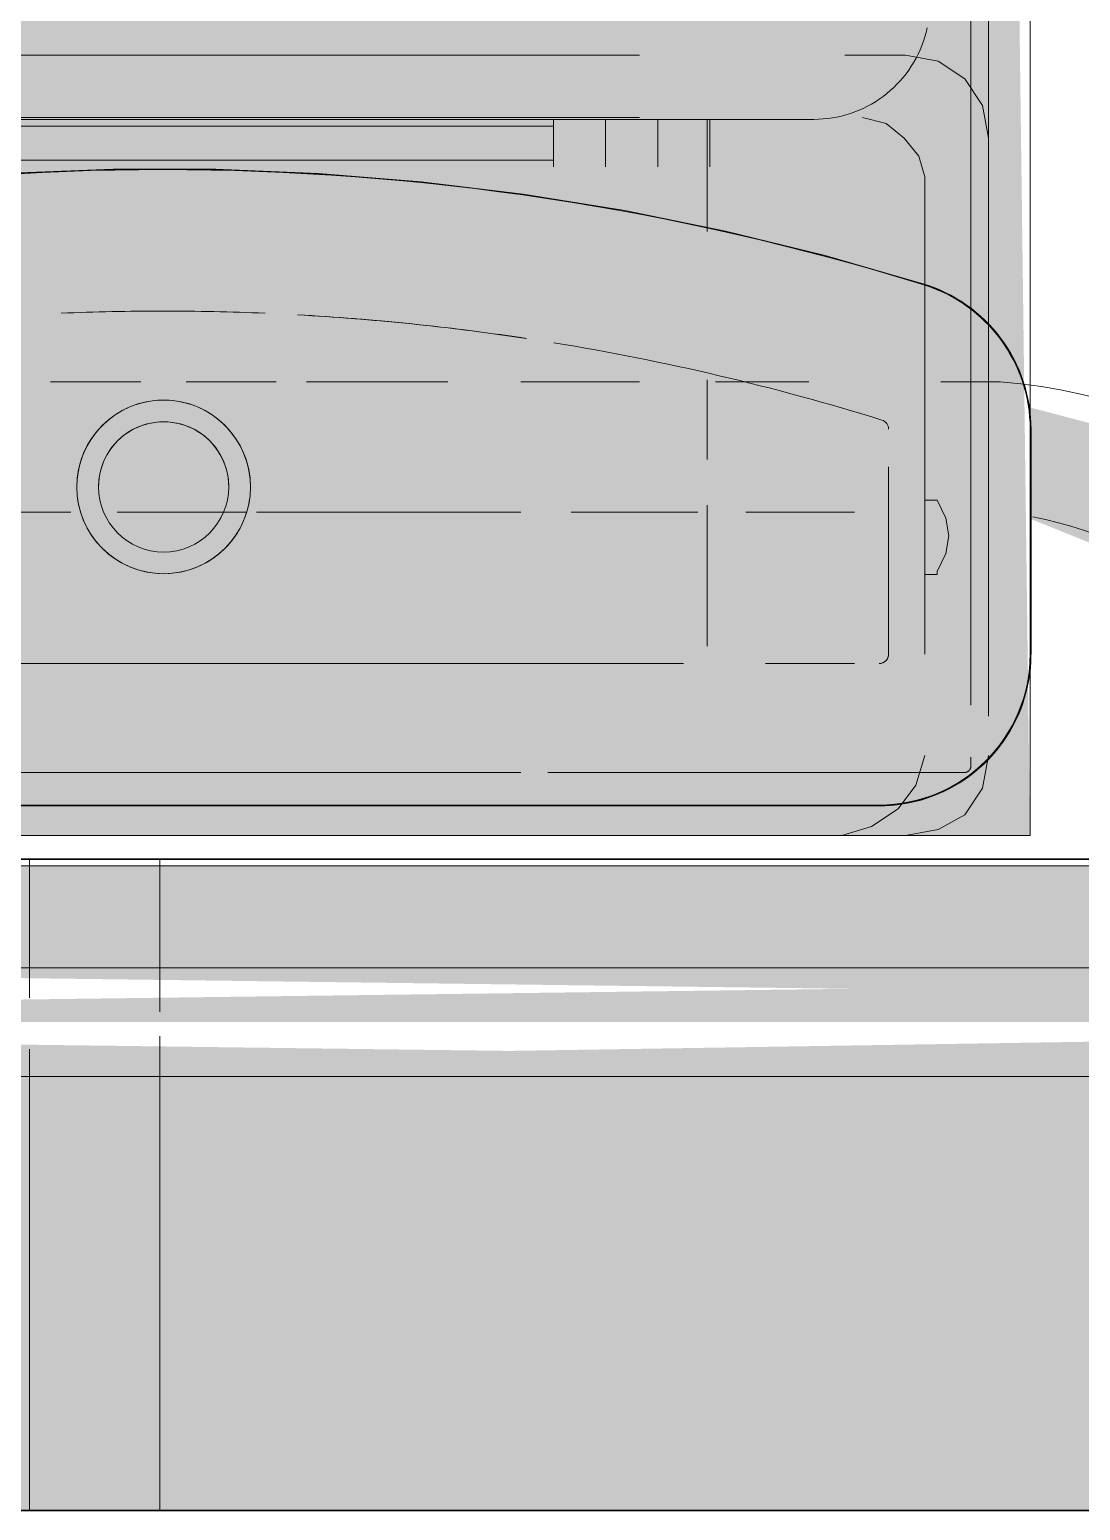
# Model space of a CAD drawing. Header units: metres. Extents: x 147 to 427, y -16 to 162.
# Drawn here: x 326.37 to 326.612, y 80.4457 to 80.7868 of the extents above; entities that cross this region are included whole.
import ezdxf

# ---------------------------------------------------------------- set-up
doc = ezdxf.new("R2010")
doc.units = ezdxf.units.M
doc.linetypes.add('IMPORT-Dashed _3_', pattern=[0.75, 0.5, -0.25])
doc.layers.add('1053_ARQ_BASE_MATADOURO_dwg', color=7, linetype='Continuous', lineweight=5, true_color=0x767676)
for name, color, linetype, lineweight in [('A-EQUIPAMENTOS', 7, 'Continuous', 5), ('A-PAREDE', 7, 'Continuous', 30), ('A-WALL', 7, 'Continuous', 9), ('A_lay', 7, 'Continuous', 5), ('A_PROJEÇÃO', 7, 'IMPORT-Dashed _3_', 5), ('P-PIPE', 7, 'Continuous', 5), ('P-SANR-FIXT', 7, 'Continuous', 5)]:
    doc.layers.add(name, color=color, linetype=linetype, lineweight=lineweight)

# ---------------------------------------------------------------- blocks, each defined once
blk = doc.blocks.new('UT_Bacia com caixa acoplada - UT_Bacia com caixa acoplada-3640155-TÉRREO 1_20 - Dependente 1')
at = {"layer": 'P-SANR-FIXT', "color": 9, "true_color": 0xc0c0c0}
for p, q in [((0.1861473656083206, 0.09910397061048262), (0.1861473656084592, 0.4288368561511547)), ((-0.149999999999654, 0.1704735377197509), (0.1500000000003471, 0.1704735377196816)), ((0.0900000000002914, 0.1689100000001756), (-0.08999999999973698, 0.1689100000001756)), ((0.08999999999999939, 0.1704400000000009), (0.08999999999999939, 0.1595600000000009)), ((0.08999999999999939, 0.1704400000000009), (0.08999999999999939, 0.1595600000000009)), ((0.08999999999999937, 0.1610900000000008), (0.08999999999999937, 0.1689100000000008)), ((0.08999999999999937, 0.1610900000000008), (0.08999999999999937, 0.1689100000000008)), ((0.1019999999999994, 0.1595600000000009), (0.1019999999999994, 0.1704400000000009)), ((0.1019999999999994, 0.1595600000000009), (0.1019999999999994, 0.1704400000000009)), ((0.1019999999999994, 0.1704400000000009), (0.1019999999999994, 0.1595600000000009)), ((0.1019999999999994, 0.1704400000000009), (0.1019999999999994, 0.1595600000000009)), ((0.1139999999999994, 0.1704400000000009), (0.1139999999999994, 0.1595600000000009)), ((0.1139999999999994, 0.1704400000000009), (0.1139999999999994, 0.1595600000000009)), ((0.1139999999999994, 0.1595600000000009), (0.1139999999999994, 0.1704400000000009)), ((0.1139999999999994, 0.1595600000000009), (0.1139999999999994, 0.1704400000000009)), ((0.1259999999999994, 0.1595600000000009), (0.1259999999999994, 0.1704400000000009)), ((0.1259999999999994, 0.1595600000000009), (0.1259999999999994, 0.1704400000000009)), ((-0.08999999999973698, 0.1610900000001999), (0.0900000000002914, 0.1610900000001999)), ((0.1997989407787032, 0.04729894077870239), (0.1997989407787032, 0.09910397061031756)), ((0.1998394813192439, 0.09910397061031756), (0.1998394813192438, 0.04729894077870239)), ((0.2000008217276289, 0.04729894077884037), (0.2000008217276289, 0.09910397061041332)), ((0.1672043461841085, 0.04729894077870246), (0.1672043461841086, 0.090406025536769)), ((0.1672043461841086, 0.04729894077870244), (0.1672043461841087, 0.090406025536769)), ((-0.1649999999999998, 0.01249999999999924), (0.165, 0.01249999999999924)), ((0.165, 0.01245945945945865), (-0.1649999999999999, 0.01245945945945865)), ((-0.1649999999996333, 0.01229811905167644), (0.1650000000003263, 0.01229811905167644))]:
    blk.add_line(p, q, dxfattribs=at)
at = {"layer": 'P-SANR-FIXT', "color": 254, "true_color": 0xd3d3d3}
for p, q in [((0.1254039361200237, 0.1446237028165164), (0.1254039361200237, 0.170549498954668)), ((0.1861473656080434, 0.03550016951467187), (0.1861473656083206, 0.09910397061048262)), ((0.1672043461841086, 0.090406025536769), (0.1672043461841085, 0.04729894077870246)), ((0.1672043461841087, 0.090406025536769), (0.1672043461841086, 0.04729894077870245)), ((-0.1198088111199219, 0.04509459459459392), (0.1199188116888084, 0.04509459459459393)), ((-0.1198088111199218, 0.04509459459459381), (0.1199188116888085, 0.04509459459459381)), ((0.1388199836376593, 0.04509459459459395), (0.1593711800682912, 0.04509459459459395)), ((0.1388199836376594, 0.04509459459459381), (0.1593711800682912, 0.04509459459459381)), ((0.1861473656083206, 0.02148769150357748), (0.186147365608182, 0.02356000000010899)), ((0.1691056121101054, 0.02000242522449371), (0.1644025596616353, 0.02000242522449371)), ((0.1650000000004649, 0.02000242522449371), (0.1791942856519723, 0.02000242522449371))]:
    blk.add_line(p, q, dxfattribs=at)
at = {"layer": 'P-SANR-FIXT', "color": 254, "true_color": 0xe9e9e9}
for p, q in [((0.1254039361198851, 0.09214260642071895), (0.1254039361200237, 0.1104427180020033)), ((0.1254039361198851, 0.04908992771113444), (0.1254039361198851, 0.08160507972351698)), ((0.1199188116888084, 0.04509459459459393), (-0.1198088111199219, 0.04509459459459392)), ((0.1199188116888085, 0.04509459459459381), (-0.1198088111199218, 0.04509459459459381)), ((0.1593711800682912, 0.04509459459459395), (0.1388199836376593, 0.04509459459459395)), ((0.1593711800682912, 0.04509459459459381), (0.1388199836376594, 0.04509459459459381))]:
    blk.add_line(p, q, dxfattribs=at)
at = {"layer": 'P-SANR-FIXT', "color": 254, "true_color": 0xe0e0e0}
for p, q in [((-0.1649999999996333, 0.02000242522456301), (0.08251190642336369, 0.02000242522449371)), ((0.0887270294080954, 0.02000242522456301), (0.1650000000001877, 0.02000242522449371)), ((0.1083004234529919, 0.02000242522449371), (0.1239104824913175, 0.02000242522456301))]:
    blk.add_line(p, q, dxfattribs=at)
at = {"layer": 'P-SANR-FIXT', "color": 9, "true_color": 0xc0c0c0, "flags": 128}
for points in [[(0.1500000000003471, 0.1704735377196816), (0.1510660254544331, 0.1704948610720168), (0.1521303454951518, 0.1705587970160399), (0.1531912574376143, 0.1706652432677602), (0.1542470640488995, 0.1708140295362205), (0.1552960762637802, 0.1710049177949593), (0.1563366158864512, 0.1712376026633179), (0.1573670182752077, 0.1715117118955157), (0.1583856350064722, 0.1718268069748581), (0.1593908365105443, 0.1721823838167515), (0.1603810146792148, 0.1725778735738708), (0.1613545854391428, 0.1730126435471544), (0.1623099912846214, 0.1734859981972191), (0.1632457037698696, 0.1739971802577209), (0.1641602259548919, 0.1745453719463642), (0.1650520947988051, 0.175129696273421), (0.1659198835020186, 0.1757492184446421), (0.1667622037878453, 0.1764029473564793), (0.1675777081232616, 0.1770898371825124), (0.1683650918753559, 0.1778087890453262), (0.1691230953981951, 0.1785586527752257), (0.1698505060477543, 0.1793382287503824), (0.170546160122415, 0.1801462698155016), (0.1712089447234866, 0.1809814832771392), (0.1718377995374154, 0.1818425329720649), (0.1724317185306704, 0.1827280414043045), (0.1729897515593864, 0.1836365919494072), (0.1735110058898834, 0.1845667311202537), (0.1739946476263176, 0.1855169708925352), (0.1744399030451903, 0.1864857910853982), (0.1748460598326921, 0.1874716417932341), (0.1752124682246071, 0.1884729458651511), (0.175538542045865, 0.1894881014282448), (0.1758237596476633, 0.1905154844501643), (0.17606766474299, 0.1915534513372313)], [(0.1753658744910288, 0.1325345878290856), (0.1526089801759543, 0.1390949596619823), (0.129607944047264, 0.1447400508453937), (0.1063995628564608, 0.1494608304374629), (0.08302096506251001, 0.1532497461980742), (0.05950955143444699, 0.1561007366702537), (0.03590293521875756, 0.158009240877254), (0.01223888196564731, 0.1589722056196572), (-0.011444750887806, 0.1589880903591926), (-0.03511007458128479, 0.1580568696837929), (-0.05871922964490114, 0.1561800333476513), (-0.08223444646740317, 0.1533605838888447), (-0.1056181057178739, 0.1496030318247302), (-0.1288327985299962, 0.1449133884373818), (-0.1518413863471466, 0.1392991561555819), (-0.1746070603375298, 0.1327693165533961), (-0.175365874490613, 0.1325345878291549)], [(0.2000008217276289, 0.09910397061041332), (0.1999728248033669, 0.1005036301673657), (0.1998888788200446, 0.1019010505674407), (0.1997491180731453, 0.1032939962363356), (0.1995537661500246, 0.1046802387580368), (0.1993031355721654, 0.1060575604402764), (0.1989976272949454, 0.1074237578621089), (0.1986377300665798, 0.1087766453991722), (0.1982240196458231, 0.1101140587199106), (0.1977571578809264, 0.1114338582484623), (0.1972378916513721, 0.1127339325869352), (0.1966670516721118, 0.1140122018938144), (0.1960455511654345, 0.1152666212109451), (0.1953743843996323, 0.1164951837349352), (0.1946546250984855, 0.1176959240278478), (0.1938874247228134, 0.1188669211614313), (0.1930740106301888, 0.1200063017898978), (0.1922156841092139, 0.121112243147438), (0.1913138182993065, 0.1221829759638193), (0.1903698559937791, 0.1232167872948099), (0.1893853073303693, 0.1242120232629935), (0.1883617473771217, 0.1251670917029451), (0.1873008136118198, 0.1260804647089659), (0.1862042033017595, 0.1269506810792795), (0.1850736707898239, 0.1277763486529453), (0.1839110246868604, 0.1285561465383822), (0.1827181249783982, 0.1292888272249764), (0.1814968800497263, 0.1299732185801311), (0.1802492436321045, 0.1306082257236491), (0.1789772116777298, 0.1311928327795167), (0.1776828191662317, 0.1317261045011408), (0.1763681368496251, 0.1322071877676799), (0.1753658744910288, 0.1325345878290856)], [(0.1650000000003263, 0.01229811905167644), (0.1663996595570709, 0.0123261159757998), (0.1677970799573537, 0.01241006195912214), (0.1691900256261794, 0.01254982270609071), (0.1705762681478805, 0.0127451746292114), (0.1719535898302587, 0.01299580520707059), (0.1733197872519526, 0.01330131348422128), (0.1746726747891546, 0.01366121071258694), (0.1760100881097544, 0.01407492113334356), (0.1773298876382367, 0.01454178289824031), (0.1786299619767789, 0.01506104912786395), (0.1799082312836581, 0.01563188910719346), (0.1811626506006502, 0.01625338961373218), (0.1823912131247096, 0.01692455637953444), (0.1835919534176916, 0.01764431568081982), (0.1847629505512057, 0.01841151605628402), (0.1859023311798108, 0.01922493014897791), (0.1870082725374203, 0.02008325666988349), (0.1880790053535937, 0.02098512247972158), (0.1891128166847229, 0.02192908478545687), (0.190108052652768, 0.02291363344886668), (0.1910631210927888, 0.02393719340204498), (0.1919764940988789, 0.02499812716748548), (0.1928467104690539, 0.02609473747740722), (0.1936723780428583, 0.02722526998934282), (0.1944521759282259, 0.0283879160923756), (0.1951848566148201, 0.02958081580076851), (0.1958692479701134, 0.03080206072937108), (0.1965042551136314, 0.03204969714713152), (0.1970888621694991, 0.03332172910143691), (0.1976221338911924, 0.03461612161293506), (0.1981032171575236, 0.03593080392961092), (0.1985313423381969, 0.0372636728400481), (0.1989058245240845, 0.03861259603846011), (0.1992260646234692, 0.03997541553553129), (0.1994915503209275, 0.04134995111077042), (0.1997018568952495, 0.04273400380027852), (0.199856647901524, 0.04412535941528731), (0.1999556757068545, 0.04552179208342932), (0.1999987818877453, 0.0469210678103138), (0.2000008217276289, 0.04729894077884037)]]:
    blk.add_lwpolyline(points, dxfattribs=at)
at = {"layer": 'P-SANR-FIXT', "color": 254, "true_color": 0xd3d3d3, "flags": 128}
for points in [[(0.1861473656083206, 0.02148769150357748), (0.1861461775535921, 0.02142829669394869), (0.1861426152906788, 0.02136899690343289), (0.1861366845175755, 0.0213098869988833), (0.1861283947229011, 0.02125106154374243), (0.186117759168434, 0.02119261464585161), (0.186104794868737, 0.02113463980810193), (0.1860895225641289, 0.02107722977769918), (0.1860719666864483, 0.02102047639861667), (0.1860521553221846, 0.02096447046384019), (0.1860301201645198, 0.02090930157135535), (0.1860058964655087, 0.02085505797923397), (0.1859795229777261, 0.0208018264657796), (0.1859510418931404, 0.02074969219015821), (0.1859204987753354, 0.0206987385559396), (0.1858879424870182, 0.02064904707817332), (0.1858534251110137, 0.02060069725247431), (0.1858170018679321, 0.02055376642840547), (0.1857787310271826, 0.02050832968535506), (0.1857386738139689, 0.02046445971229514), (0.1856968943110162, 0.02042222669169824), (0.1856534593569726, 0.02038169818754286), (0.1856084384382957, 0.02034293903671496), (0.1855619035790598, 0.02030601124574569), (0.1855139292248034, 0.02027097389108367), (0.1854645921245745, 0.02023788302505018), (0.1854139712070162, 0.02020679158595249), (0.1853621474547887, 0.0201777493134643), (0.1853092037749713, 0.02015080266906534), (0.1852552248660006, 0.0201259947616094), (0.1852002970829435, 0.02010336527836735), (0.1851445082980594, 0.02008295042189166), (0.1850879477617768, 0.02006478285152425), (0.1850307059589581, 0.02004889163141889), (0.1849728744639167, 0.02003530218410779), (0.184914545795157, 0.02002403624995914), (0.1848558132656785, 0.02001511185190157), (0.184796770835498, 0.02000854326728695), (0.1847375129595981, 0.02000434100418861), (0.184678134437677, 0.0200025117854615)], [(0.1769640175247754, 0.02000242522449371), (0.1749413161253997, 0.02000242522456301), (0.1726915698226949, 0.02000242522449371), (0.1702183777310154, 0.02000242522449371), (0.1691056121101054, 0.02000242522449371)], [(0.1826626773286087, 0.02000242522456301), (0.1835244688101109, 0.02000242522449371), (0.1841454841748499, 0.02000242522449371), (0.1845247299310097, 0.02000242522449371), (0.184661599366122, 0.02000242522449371)], [(0.1846620993291676, 0.02000242522449371), (0.1845408012877426, 0.02000242522456301), (0.1841771012146433, 0.02000242522456301), (0.1835715809520854, 0.02000242522449371), (0.182725209203826, 0.02000242522449371)]]:
    blk.add_lwpolyline(points, dxfattribs=at)
at = {"layer": 'P-SANR-FIXT', "color": 254, "true_color": 0xe0e0e0, "flags": 128}
for points in [[(0.1644025596616353, 0.02000242522449371), (0.1593392881399174, 0.02000242522442441), (0.1539238976990633, 0.02000242522456301), (0.1481650518086357, 0.02000242522456301), (0.1420719633936413, 0.02000242522449371), (0.135654380095618, 0.02000242522449371), (0.1289225686787941, 0.02000242522449371), (0.1218872986058519, 0.02000242522456301), (0.1213221542361607, 0.02000242522449371)], [(0.182725209203826, 0.02000242522449371), (0.1816393399834582, 0.02000242522449371), (0.1803157104506179, 0.02000242522456301), (0.1787564381301112, 0.02000242522449371), (0.1769640175247754, 0.02000242522449371)]]:
    blk.add_lwpolyline(points, dxfattribs=at)
at = {"layer": 'P-SANR-FIXT', "color": 9, "true_color": 0xc0c0c0}
for centre, radius, start, end in [((1.624300693947589e-15, -0.4330317257974887), 0.5919690886741392, 72.77283756524945, 107.2271624347516), ((1.658140291738164e-15, -0.4330317257974888), 0.5919285481335987, 72.77283756524913, 107.2271624347512), ((0.165, 0.0991039706103174), 0.03479894077870305, 359.9999999999995, 72.77283756525519), ((0.1650000000000001, 0.0991039706103174), 0.03483948131924376, 2.510521122251465e-13, 72.77283756525581), ((0.0002010592212973183, 0.08579894077870352), 0.01999999999999999, 4.325554366790383e-13, 180.0000000000002), ((0.0002010592212985027, 0.08579894077870355), 0.02000000000000002, 359.9999999999987, 179.9999999999986), ((0.0002010592212973183, 0.08579894077870352), 0.02000000000000001, 104.9999999999999, 179.9999999999998), ((0.0002010592212984383, 0.08579894077870355), 0.01999999999999999, 104.9999999999991, 179.9999999999991), ((0.0002010592212973183, 0.08579894077870352), 0.02000000000000002, 359.9999999999996, 74.99999999999996), ((0.0002010592212984383, 0.08579894077870355), 0.02000000000000001, 359.9999999999991, 74.99999999999929), ((0.0002010592212974875, 0.08579894077870359), 0.01499999999999998, 3.943887805014761e-13, 180.0000000000003), ((0.000201059221297494, 0.08579894077870359), 0.015, 359.9999999999996, 179.9999999999999), ((0.0002010592212973183, 0.08579894077870352), 0.01999999999999999, 180.0000000000002, 359.9999999999994), ((0.0002010592212973183, 0.08579894077870352), 0.02000000000000002, 179.9999999999998, 194.9999999999997), ((0.0002010592212984383, 0.08579894077870355), 0.02000000000000001, 179.9999999999998, 194.9999999999994), ((0.0002010592212985027, 0.08579894077870355), 0.02000000000000002, 179.9999999999994, 359.9999999999987), ((0.0002010592212974875, 0.08579894077870359), 0.01499999999999998, 180.0000000000003, 359.9999999999994), ((0.000201059221297494, 0.08579894077870359), 0.01500000000000001, 179.9999999999999, 359.9999999999989), ((0.0002010592212973183, 0.08579894077870352), 0.02000000000000001, 344.999999999999, 359.999999999999), ((0.0002010592212984383, 0.08579894077870355), 0.01999999999999999, 344.9999999999992, 359.9999999999991), ((0.0002010592212973183, 0.08579894077870352), 0.01999999999999999, 239.9999999999992, 299.9999999999991), ((0.0002010592212984383, 0.08579894077870355), 0.01999999999999999, 239.9999999999993, 299.9999999999993), ((0.165, 0.04729894077870246), 0.03479894077870315, 269.9999999999993, 359.9999999999992), ((0.165, 0.04729894077870246), 0.03483948131924378, 269.9999999999996, 359.9999999999996)]:
    blk.add_arc(centre, radius, start, end, dxfattribs=at)
at = {"layer": 'P-SANR-FIXT', "color": 254, "true_color": 0xd3d3d3}
for centre, radius, start, end in [((1.632760593395233e-15, -0.4330317257974887), 0.5593339535390043, 87.58620801191208, 92.4019663635389), ((1.632760593395233e-15, -0.4330317257974887), 0.5593339535390044, 87.58620801191243, 92.40196636353927), ((1.632760593395233e-15, -0.4330317257974887), 0.5593339535390043, 81.38641878262428, 86.81919699972724), ((1.632760593395233e-15, -0.4330317257974887), 0.5593339535390043, 81.38641878262463, 86.8191969997276), ((1.632760593395233e-15, -0.4330317257974887), 0.559333953539004, 72.77283756524872, 80.73129962023262), ((1.632760593395233e-15, -0.4330317257974887), 0.5593339535390041, 72.77283756524908, 80.73129962023297), ((0.0002010592212973183, 0.08579894077870352), 0.01999999999999999, 74.9999999999999, 104.9999999999999), ((0.0002010592212984383, 0.08579894077870355), 0.01999999999999999, 74.99999999999926, 104.9999999999992), ((0.1650000000000001, 0.0991039706103174), 0.002204346184108491, 359.9999999999991, 72.7728375652475), ((0.1650000000000001, 0.0991039706103174), 0.002204346184108494, 0, 72.77283756524767), ((0.1650000000000001, 0.0991039706103174), 0.002204346184108613, 0, 72.77283756525547), ((0.1650000000000001, 0.0991039706103174), 0.002204346184108613, 0, 72.77283756525547), ((0.0002010592212973183, 0.08579894077870352), 0.01999999999999999, 194.9999999999994, 224.9999999999993), ((0.0002010592212984383, 0.08579894077870355), 0.02000000000000002, 194.9999999999994, 224.9999999999994), ((0.0002010592212973183, 0.08579894077870352), 0.02000000000000002, 299.999999999999, 344.999999999999), ((0.0002010592212984383, 0.08579894077870355), 0.02, 299.9999999999992, 344.9999999999991), ((0.165, 0.04729894077870246), 0.00220434618410855, 269.9999999999988, 4.452776554048923e-13), ((0.165, 0.04729894077870246), 0.002204346184108606, 269.9999999999994, 359.9999999999994), ((0.165, 0.04729894077870246), 0.002204346184108609, 269.9999999999994, 359.9999999999995), ((0.165, 0.04729894077870246), 0.002204346184108552, 284.9999999999995, 345.0000000000002)]:
    blk.add_arc(centre, radius, start, end, dxfattribs=at)
at = {"layer": 'P-SANR-FIXT', "color": 254, "true_color": 0xe9e9e9}
for centre, radius, start, end in [((1.632760593395233e-15, -0.4330317257974887), 0.5593339535390043, 87.58620801191246, 92.40196636353927), ((1.632760593395233e-15, -0.4330317257974887), 0.5593339535390043, 90.00000000000053, 92.40196636353963), ((1.632760593395233e-15, -0.4330317257974887), 0.5593339535390048, 87.58620801191286, 90.00000000000058), ((1.632760593395233e-15, -0.4330317257974887), 0.5593339535390044, 81.51590949735862, 86.8191969997276), ((1.632760593395233e-15, -0.4330317257974887), 0.5593339535390044, 81.51590949735896, 86.81919699972798), ((1.632760593395233e-15, -0.4330317257974887), 0.5593339535390044, 72.77283756524912, 80.73129962023302), ((1.632760593395233e-15, -0.4330317257974887), 0.5593339535390045, 72.77283756524947, 80.73129962023337), ((0.165, 0.04729894077870246), 0.002204346184108559, 269.9999999999989, 284.9999999999995)]:
    blk.add_arc(centre, radius, start, end, dxfattribs=at)
at = {"layer": 'P-SANR-FIXT', "color": 7, "true_color": 0xefefef}
for radius, start, end in [(0.5593339535390043, 81.38641878262465, 81.51590949735862), (0.5593339535390045, 81.386418782625, 81.51590949735896)]:
    blk.add_arc((1.632760593395233e-15, -0.4330317257974887), radius, start, end, dxfattribs=at)
at = {"layer": 'P-SANR-FIXT', "color": 254, "true_color": 0xe0e0e0}
for centre, radius, start, end in [((0.0002010592212973183, 0.08579894077870352), 0.01999999999999999, 224.9999999999993, 239.9999999999992), ((0.0002010592212984383, 0.08579894077870355), 0.02000000000000002, 224.9999999999994, 239.9999999999994), ((0.165, 0.04729894077870246), 0.002204346184108559, 345, 8.014997797288062e-13)]:
    blk.add_arc(centre, radius, start, end, dxfattribs=at)
blk = doc.blocks.new('1053_ARQ_BASE_MATADOURO_dwg_acoplada-V140-TÉRREO 1_20 - Dependente 1')
at = {"layer": 'A-EQUIPAMENTOS', "true_color": 0xe2e2e2}
blk.add_hatch(color=254, dxfattribs=at).paths.add_polyline_path([(0.1997697473786175, -0.005489754939364684), (0.1932022283705414, -0.5155492434613078), (0.164493258174427, -0.5792546615227737), (0.1301240513132656, -0.6172043944302221), (0.06636057288050652, -0.6526861470419617), (-0.004604764543621423, -0.6649615169416235), (-0.0926122259147749, -0.6426360565501149), (-0.1350053938469901, -0.613463687302188), (-0.1883187893495029, -0.5364160793741592), (-0.200244127194968, -0.489656113777905), (-0.2002302685026036, -0.005489825880433273)])
at = {"layer": 'A-EQUIPAMENTOS', "color": 9, "true_color": 0xc3c3c3}
for p, q in [((0.1901999797754466, -0.02394573531680944), (0.1888328701177914, -0.01642663219998285)), ((0.190199979775308, -0.0991040989403211), (0.1901999797754466, -0.03297610276052364)), ((0.1997697473784789, -0.04729906910646114), (0.1997697473786175, -0.09899340442163375))]:
    blk.add_line(p, q, dxfattribs=at)
at = {"layer": 'A-EQUIPAMENTOS', "color": 254, "true_color": 0xd5d5d5}
blk.add_line((0.175557780566279, -0.09910409894371697), (0.1755577805664176, -0.04729906911207472), dxfattribs=at)
at = {"layer": 'A-EQUIPAMENTOS', "color": 253, "true_color": 0xaaaaaa}
for p, q in [((0.1997697473786175, -0.09899340442163375), (0.1997697473786175, -0.4897107035871465)), ((0.190199979775258, -0.1626860492531819), (0.190199979775258, -0.4897107035869795))]:
    blk.add_line(p, q, dxfattribs=at)
at = {"layer": 'A-EQUIPAMENTOS', "color": 253, "true_color": 0xaaaaaa, "flags": 128}
for points in [[(-0.2002302526214302, -0.4897107035870771), (-0.2002302526214302, -0.1278460692936176), (-0.2043315815942573, -0.1278460692935483), (-0.2043315815942573, -0.09503543751148591), (-0.2002302526214302, -0.09503543751148591), (-0.2002302526214302, -0.005489754939295381), (-0.175818275847182, -0.005489754939295381), (-0.1743064813424491, -0.005489754939295381), (-0.1722558168561049, -0.005489754939364684), (-0.1700770061750111, -0.005489754939295381), (-0.1626860492530726, -0.005489754939226077), (0, -0.005489754939364684), (0.1640531589108665, -0.005489754939295381), (0.1715111766026566, -0.005489754939364684), (0.1977190828921346, -0.005489754939295381), (0.1997697473786175, -0.005489754939364684), (0.1997697473786175, -0.007251202221353378), (0.1997697473784789, -0.009217759092266352), (0.1997697473784789, -0.04729906910646114)], [(0.1694057871073848, -0.01164174839846673), (0.1632537936480749, -0.007540419425778237), (0.1564182453600759, -0.005489754939364684)], [(0.1888328701177914, -0.01642663219998285), (0.1847315411451029, -0.0102746387409501), (0.1785795476859315, -0.006856864596881315), (0.171060444569105, -0.005489754939295381)], [(0.1785795476857929, -0.1838975652547795), (0.1847315411451029, -0.1797962362820217), (0.1888328701177914, -0.1736442428228504), (0.1901999797754466, -0.1661251397060931), (0.190199979775308, -0.0991040989403211)]]:
    blk.add_lwpolyline(points, dxfattribs=at)
at = {"layer": 'A-EQUIPAMENTOS', "color": 9, "true_color": 0xc3c3c3, "flags": 128}
for points in [[(0.1755577805664176, -0.02394573531680944), (0.1735071160800733, -0.01711018702887977), (0.1694057871073848, -0.01164174839846673)], [(0.1783492950643173, -0.0827314505931432), (0.1803999595506615, -0.07863012162045471), (0.1810835143793505, -0.0745287926476276)], [(0.1612031291617306, -0.1709100235076785), (0.1666715677920743, -0.1695429138500926), (0.1707728967647628, -0.1661251397061624), (0.1741906709087623, -0.1620238107333353), (0.1755577805664176, -0.1572389269317498), (0.175557780566279, -0.09910409894371697)], [(0.1571461034237203, -0.1852646749123655), (0.1710604445692436, -0.1852646749123655), (0.1785795476857929, -0.1838975652547795)]]:
    blk.add_lwpolyline(points, dxfattribs=at)
at = {"layer": 'A-EQUIPAMENTOS', "color": 254, "true_color": 0xe1e1e1, "flags": 128}
blk.add_lwpolyline([(0.1783492950643173, -0.0663261347020427), (0.1783492950643173, -0.06564257987321508), (0.1776657402354896, -0.06564257987328438), (0.1756150757491454, -0.06564257987321508)], dxfattribs=at)
at = {"layer": 'A-EQUIPAMENTOS', "color": 254, "true_color": 0xd5d5d5, "flags": 128}
for points in [[(0.1810835143793505, -0.0745287926476276), (0.1803999595506615, -0.0704274636748698), (0.1783492950643173, -0.0663261347020427)], [(0.1756150757491454, -0.0827314505931432), (0.1776657402354896, -0.0827314505931432), (0.1783492950643173, -0.0827314505931432)], [(-0.1097812759391134, -0.1709100235076092), (-0.02426911381698374, -0.1709100235076785), (-0.0002302526214756654, -0.1709100235076785), (0.02380860857403241, -0.1709100235076092), (0.1097812744903931, -0.1709100235076092)], [(-0.1097812759357868, -0.1852646749123655), (-0.02455666162104863, -0.1852646749123655), (-0.0002302526213370584, -0.1852646749123655), (0.0240961563782359, -0.1852646749122961), (0.1097812744939969, -0.1852646749123655)]]:
    blk.add_lwpolyline(points, dxfattribs=at)
blk = doc.blocks.new('1053_ARQ_BASE_MATADOURO_dwg_A$C51235BF3-4039629-TÉRREO 1_20 - Dependente 1')
at = {"layer": 'A-EQUIPAMENTOS', "true_color": 0xe2e2e2}
h = blk.add_hatch(color=254, dxfattribs=at)
h.paths.add_polyline_path([(0.03252464786073506, 0.1103316731750027), (0.0429492966494403, 0.06711125300129533), (0.07827734073019274, 0.03689087583243163), (0.102101720608283, 0.03033174516742347), (0.297913156145559, 0.0203570631065817), (0.2938118937893316, 0.0003317482766969988), (0.06308623029000993, 0.01089390298534909), (0.03626650298621534, 0.0279185228962735), (0.00696592560873687, 0.07205714328199156), (0.001627097605085874, 0.1103316731750027)])
h.paths.add_polyline_path([(0.7990085657221877, 0.1103316247462046), (0.7877343411841001, 0.06253360436969452), (0.7458432233382297, 0.01882288304584545), (0.697913241232697, 0.00622688877173332), (0.6979829578297875, 0.03187608908820021), (0.7326968719831591, 0.04590326353807413), (0.7588779297560981, 0.07199615843601041), (0.7681110153919679, 0.1103316247462046)])
at = {"layer": 'A-EQUIPAMENTOS', "color": 254, "true_color": 0xe1e1e1}
for p, q in [((0.3883622046792227, 0.03033174574375153), (0.4769293878999512, 0.03033174574375153)), ((0.4876582248341433, 0.03033174574375153), (0.5052573731887022, 0.03033174574375153)), ((0.5197539365250663, 0.03033174574375153), (0.580655396943846, 0.03033174574375153)), ((0.5922219243961091, 0.03033174574375153), (0.6079247551087448, 0.03033174574375153)), ((0.6324630144993446, 0.03033174574375153), (0.6575096187623884, 0.03033174574375153)), ((0.5312670411772559, 0.0003317482769489289), (0.5637878983953168, 0.0003317482769489289)), ((0.5806553969438086, 0.0003317482769489289), (0.6079247497951443, 0.0003317482769489289)), ((0.6254778368090985, 0.0003317482769489289), (0.646970176800687, 0.0003317482769489289))]:
    blk.add_line(p, q, dxfattribs=at)
at = {"layer": 'A-EQUIPAMENTOS', "color": 254, "true_color": 0xd5d5d5}
for p, q in [((0.5052573731887022, 0.03033174574375153), (0.5174051375986884, 0.03033174574375153)), ((0.4722628023260523, 0.0003317482769489289), (0.4930639139136472, 0.0003317482769489289)), ((0.5035632155131484, 0.0003317482769489289), (0.5242445413394812, 0.0003317482769489289))]:
    blk.add_line(p, q, dxfattribs=at)
at = {"layer": 'A-EQUIPAMENTOS', "color": 254, "true_color": 0xeaeaea}
blk.add_line((0.6079247551087448, 0.03033174574375153), (0.6213609181443299, 0.03033174574375153), dxfattribs=at)
at = {"layer": 'A-EQUIPAMENTOS', "color": 253, "true_color": 0xaaaaaa}
blk.add_line((0.6773377602318897, 0.0003317482769489289), (0.6910290277737658, 0.0003317482769489289), dxfattribs=at)
for centre, radius, start, end in [((0.6820759854454082, 0.1208487115800381), 0.1208491658938303, 274.2486178663262, 345.3731910626143), ((0.6810312305751722, 0.1226894240826368), 0.09289734084292386, 280.864865705633, 339.615542531289)]:
    blk.add_arc(centre, radius, start, end, dxfattribs=at)
blk = doc.blocks.new('1053_ARQ_BASE_MATADOURO_dwg_arq geral tgov-4039641-TÉRREO 1_20 - Dependente 1')
at = {"layer": 'A_lay', "true_color": 0xaaaaaa}
h = blk.add_hatch(dxfattribs=at)
h.set_pattern_fill('FP_2', color=253, style=0, pattern_type=2)
h.set_pattern_definition([(90, (-0.43, 0), (-0.6125, 3.750480822388769e-17), []), (180, (-0.43, 0), (-7.500961644777538e-17, -0.6125), [])])
h.paths.add_polyline_path([(27.30238928856073, -2.570337811494885), (27.30238937691354, -2.549518608942505), (27.2717028719422, -2.571677469851447)])
h.paths.add_polyline_path([(27.23822966532342, -2.590337723493509), (27.30238937691354, -2.580337723717119), (27.29379406891272, -2.571677469851447), (27.23822966532342, -2.582498515854688)])
h.paths.add_polyline_path([(27.32091238264779, -2.525965454940937), (27.21503976300826, -2.507924567627047), (27.23822966532342, -2.570060466046735), (27.31531429345184, -2.536052139757021)])
h.paths.add_polyline_path([(27.33702868479546, -2.507924560315667), (27.24948530999168, -2.507924567627047), (27.32330953657504, -2.523282083373528)])
h.paths.add_polyline_path([(27.35672808598436, -2.493883603560296), (27.30917311955485, -2.505130035378953), (27.33702868479546, -2.507924560315667), (27.35146937251455, -2.497631827763021)])
h.paths.add_polyline_path([(28.2972007347273, -2.590337723493509), (28.2972007347273, -2.288682321495872), (28.25102760361237, -2.280115678572733), (28.2046416594007, -2.238013011036392), (28.18822959356508, -2.190702740465429), (28.19446005172947, -1.56214277650111), (28.22696289356251, -1.515864624170971), (28.27822947128227, -1.491993300877891), (28.2972007347273, -1.480848711484965), (28.2972007347273, -0.9399725446005003), (28.19719208133789, -0.9432622871226368), (28.10122347017847, -0.9048821855128342), (28.03043415518374, -0.8336100634187097), (27.99355571237733, -0.7414014845660862), (27.98966289051424, -0.6403377242385144), (27.37822966801507, -0.6403377205132437), (27.37822966801507, -0.5203377028740064), (26.3782296684806, -0.5203377027063613), (26.37822966848088, -0.6403377205134515), (26.29822966561215, -0.6403377242385144), (26.30822966550503, -1.700337722896696), (26.34143168639439, -1.710337722673918), (26.39822966614195, -1.740337724016355), (26.39822966614181, -1.79033772274847), (26.72322966542578, -1.797036452409483), (26.7465259562196, -1.827396769665022), (26.74822966486706, -1.896120293065797), (26.75034599474699, -2.178598902248011), (26.77892799903319, -2.186205896534998), (26.80204625579697, -2.207883884828705), (26.81187604373753, -2.238013011030362), (26.80204625579697, -2.275396666369722), (26.77892799848722, -2.297440653648196), (26.75640653562767, -2.309896412533505), (26.75640653562767, -2.490337723865969), (27.59457417309779, -2.480337688741608), (27.59903291879073, -2.099153452963385), (27.63298705113888, -2.011691849099825), (27.66554176331467, -1.975038405736628), (27.75067084228465, -1.930644782104575), (27.84667996766407, -1.93064478479466), (27.93180906236705, -1.975038358556194), (27.98676396392864, -2.053763900475526), (27.99867552054115, -2.103501489153607), (27.99867552054115, -2.481047791899781), (28.05964020906455, -2.508580337152403), (28.08934763992802, -2.543755948195593), (28.09977084872701, -2.590337669476978), (28.27822961017992, -2.590337723493509)])
h.paths.add_polyline_path([(27.21472966601169, -2.57033772394066), (27.22822966538285, -2.570337723717156), (27.21472966601169, -2.556837724298035)])
h.paths.add_polyline_path([(27.10763988865128, -1.896120293065797), (27.10738417087135, -1.840337721630836), (27.10763988865114, -1.786941532477589), (27.13519055501113, -1.786943826824375), (27.13519055501113, -1.895993994118316)])
h.paths.add_polyline_path([(27.53222736238976, -1.894173905253342), (27.5322273623899, -1.784995144631799), (27.55977861837072, -1.784997439011851), (27.55977802886645, -1.894047606303783), (27.54743351784029, -1.894104196541881)])
h.paths.add_polyline_path([(26.29822966561215, -1.890337724238611), (26.34822966632821, -1.890337724238611), (26.33668411625323, -1.815337722019201), (26.29822966561215, -1.780337723195653), (26.29822966561215, -1.840337721630836)])
h.paths.add_polyline_path([(26.34993337514117, -1.827396769560443), (26.34822966632821, -1.809970794347885), (26.34158136079173, -1.817275883530696), (26.34822966635718, -1.825332232586596)])
h.paths.add_polyline_path([(26.35492839631364, -1.815337722019132), (26.35492839631364, -1.800376931998372), (26.34993337514117, -1.810556824047559), (26.35116963635777, -1.811740090051579)])
h.paths.add_polyline_path([(26.37322966643454, -1.797036452239135), (26.381729664908, -1.756837723866179), (26.31822966539806, -1.756837723866179), (26.32356139766109, -1.772925913601688), (26.362939807717, -1.792041431427814)])
h.paths.add_polyline_path([(26.36287432743625, -1.804982383168808), (26.36176463174275, -1.792041431427814), (26.35492839631364, -1.799320135466619)])
h.paths.add_polyline_path([(27.34786234283857, -1.771114109083926), (27.27506703080172, -1.758372414857031), (27.24850880610792, -1.720935761928466), (27.24850880610792, -1.661817016482595), (27.2918193985203, -1.604163127019918), (27.3029925283047, -1.591215172782485), (27.34174817998466, -1.595922693610193), (27.38442353496826, -1.633975697681103), (27.40751240786657, -1.672555740922548), (27.40751240786657, -1.740424253913519), (27.36061478615777, -1.769272857043283)])
h.paths.add_polyline_path([(26.36472966468898, -1.723837723866169), (26.36771018444399, -1.720857204111028), (26.31822966516521, -1.710337722673918), (26.31822966535953, -1.723837723866169)])
h.paths.add_polyline_path([(27.00924989418148, -1.531367190182253), (27.04515698245522, -1.304114483265061), (27.0513252682018, -1.218650637937614), (27.06215617700459, -1.219517212085204), (27.11111863527946, -1.236479954793825), (27.07218378728052, -1.358126250678915), (27.06215617700459, -1.362774069362808), (27.04972988164905, -1.371627539584183), (27.0104497815099, -1.526178818196019)])
h.paths.add_polyline_path([(27.03278437361623, -1.63853756897141), (26.99851050542233, -1.580173972994012), (27.01996065094172, -1.526178818196019), (27.05518459273101, -1.527334154423172), (27.06215617700459, -1.59367952736093), (27.0479781925629, -1.619813605880725), (27.04417173208684, -1.624504462452527)])
h.paths.add_polyline_path([(27.60075402515976, -1.361476970254409), (27.5715260721779, -1.347345711663312), (27.53765904333, -1.329645516350773), (27.53000316233393, -1.034688225015903), (27.50221530906876, -1.003584869205938), (27.45498828729648, -0.9264530185609949), (27.42457038350444, -0.9476123116910155), (27.39385051503369, -1.019324280321581), (27.3939122909217, -0.9329966399818199), (27.41437399073065, -0.9316525831817725), (27.41509064286983, -0.9005756843834012), (27.44735293951853, -0.8248050250112178), (27.46881365648818, -0.8248050250112178), (27.48434111347922, -0.833610063418779), (27.50347176703611, -0.8821891717316276), (27.50920236491225, -0.9254236418738936), (27.55623527632787, -0.9256554264574709), (27.55437428341279, -0.9603882190453981), (27.52443430386505, -0.96107079088681), (27.53342753104519, -1.021757256239588), (27.5547198043207, -1.031945077292427), (27.61077329052366, -1.23418944269304), (27.557440031073, -1.236479954793963), (27.55559536349063, -1.334182113408972), (27.58649260865094, -1.347345711663312), (27.59299987420028, -1.264206394820659), (27.61450489870586, -1.264237971976359), (27.60417896869168, -1.361010085456565)])
h.paths.add_polyline_path([(27.07582407910412, -1.347888682037496), (27.10108747344953, -1.266988560557313), (27.07166964875123, -1.266596270725093), (27.07552850680014, -1.342105028622583)])
h.paths.add_polyline_path([(27.55530783446684, -1.234443705465338), (27.60376582418151, -1.206167745962304), (27.55437428341279, -1.03079781122504), (27.55527779075807, -1.227889936518613)])
at = {"layer": 'A-PAREDE', "color": 253, "true_color": 0xaaaaaa}
blk.add_line((28.29822966561187, -2.740337723866105), (24.19822966551874, -2.740337723866105), dxfattribs=at)
at = {"layer": 'A-PAREDE', "color": 253, "true_color": 0xaaaaaa, "flags": 128}
blk.add_lwpolyline([(28.29822966561187, -2.590337723493576), (26.29822966561187, -2.590337723493576), (26.29822966561187, -0.6403377242386341), (26.34822966565844, -0.6403377242386341), (26.34822966565844, -0.49033772200346), (26.09822966565844, -0.49033772200346), (26.09822966565844, -0.6403377242386341), (26.148229665705, -0.6403377242386341), (26.148229665705, -2.590337723493576), (24.19822966551874, -2.590337723493576)], dxfattribs=at)
at = {"layer": 'A_PROJEÇÃO', "color": 253, "true_color": 0xaaaaaa}
blk.add_line((27.79822966561215, -2.625466088949457), (27.79822966561215, -2.590337723493509), dxfattribs=at)
at = {"layer": 'A_PROJEÇÃO', "color": 253, "true_color": 0xaaaaaa, "flags": 128}
for points in [[(27.79822966561215, -2.590337723493509), (27.76822966558433, -2.590337723493509), (27.76822966558433, -2.622260852616237)], [(27.76822966558433, -2.634087724237987), (27.76822966558433, -2.740337723866016), (27.79822966561215, -2.740337723866016), (27.79822966561215, -2.631072962301739)]]:
    blk.add_lwpolyline(points, dxfattribs=at)
at = {"extrusion": (0, 0, -1), "zscale": -1}
for name, p, rotation in [('1053_ARQ_BASE_MATADOURO_dwg_acoplada-V140-TÉRREO 1_20 - Dependente 1', (-27.79890577413606, -2.590337812900723), 179.9999898619997), ('1053_ARQ_BASE_MATADOURO_dwg_A$C51235BF3-4039629-TÉRREO 1_20 - Dependente 1', (-27.30076227930838, -2.480006044730721), 180)]:
    blk.add_blockref(name, p, dxfattribs=dict(at, rotation=rotation))
blk = doc.blocks.new('1053_ARQ_BASE_MATADOURO_dwg-3625622-TÉRREO 1_20 - Dependente 1')
blk.add_blockref('1053_ARQ_BASE_MATADOURO_dwg_arq geral tgov-4039641-TÉRREO 1_20 - Dependente 1', (130.2097949645677, 83.1860339743535))

msp = doc.modelspace()

# ---------------------------------------------------------------- hatches: boundary and pattern name
at = {"layer": 'A-WALL', "true_color": 0xffd4aa, "transparency": 33554483}
h = msp.add_hatch(color=41, dxfattribs=at)
h.paths.add_polyline_path([(335.1499792422201, 80.44569625048734), (335.2999792421271, 80.44569625048734), (335.2999792421271, 80.59419625048731), (322.6014792421969, 80.59419625048739), (322.6014792421969, 80.4456962504874), (335.0999792393796, 80.44569625048734)])
h.paths.add_polyline_path([(324.0554573069867, 80.54612217728686), (323.5652031512328, 80.55496101205169), (323.5652031512328, 80.57027032294408), (324.252989242942, 80.55976566216547), (324.2479084351334, 80.54612217728686), (324.155883233786, 80.54612217728686)])
h.paths.add_polyline_path([(326.9004503113352, 80.54612217728679), (326.2165553499804, 80.55496101205162), (326.2165553499804, 80.57027032294401), (326.9036999203622, 80.5614314881792), (326.9036999203622, 80.54612217728679)])
h.paths.add_polyline_path([(322.9484380627783, 80.54612217728686), (322.7462585642645, 80.55496101205162), (322.749979242197, 80.57027032294408), (323.4334031346464, 80.56143148817927), (323.4334031346464, 80.54612217728686), (322.9588612678809, 80.54612217728686)])
h.paths.add_polyline_path([(325.6091654646369, 80.54612217728679), (325.3969692416654, 80.55496101205162), (325.3969692416848, 80.57027032294401), (326.0847553333939, 80.5614314881792), (326.0847553333939, 80.54612217728679)])
h.paths.add_polyline_path([(327.4969692421504, 80.55012217803097), (327.5077397543323, 80.5742703236882), (328.4920372139725, 80.56543148892338), (328.4920372139725, 80.55012217803097), (327.4992093662696, 80.55012217803097)])
h.paths.add_polyline_path([(330.4048684020328, 80.55012217803097), (329.8069692422202, 80.55896101279579), (329.8069692422202, 80.5742703236882), (330.4257146088469, 80.56543148892338), (330.4257146088469, 80.55012217803097)])
h.paths.add_polyline_path([(330.6799792421317, 80.55012217803097), (330.557514608847, 80.55896101279579), (330.557514608847, 80.5742703236882), (331.3261212684276, 80.56543148892338), (331.3261212684276, 80.55012217803097), (330.6999792421502, 80.55012217803097)])
h.paths.add_polyline_path([(329.0193186672229, 80.55012217803097), (328.6238372139724, 80.55896101279579), (328.6238372139724, 80.5742703236882), (329.3940792411861, 80.56543148892338), (329.3940792411861, 80.55012217803097), (329.0339609391323, 80.55012217803097)])
h.paths.add_polyline_path([(331.952989242197, 80.55012217803097), (331.4579212684276, 80.55896101279579), (331.4579212684276, 80.5742703236882), (331.952989242197, 80.56543148892338), (331.952989242197, 80.55137093331231)])
at = {"layer": 'P-PIPE', "true_color": 0x00ffff}
for points in [[(326.879979186788, 80.55819625011537), (326.9036999203622, 80.56902156766269), (326.8999792422201, 80.57027032294401), (326.2165553499983, 80.5614314881792), (326.2165553499804, 80.55819625011537), (326.8024379637837, 80.55819625011537)], [(326.9036999203622, 80.54612217728679), (326.8999792422201, 80.55819625011537), (326.2165553499804, 80.54737093256806), (326.2165553499804, 80.54612217728679), (326.8999792422201, 80.54612217728679)]]:
    msp.add_hatch(color=4, dxfattribs=at).paths.add_polyline_path(points)

# ---------------------------------------------------------------- linework, layer by layer
at = {"layer": 'A-WALL', "color": 253, "true_color": 0xaaaaaa}
for p, q in [((326.8989503113351, 80.59569625048721), (324.89997924222, 80.59569625048724)), ((326.9004503113351, 80.59419625048722), (324.89997924222, 80.59419625048723))]:
    msp.add_line(p, q, dxfattribs=at)
at = {"layer": 'A-WALL', "color": 253, "true_color": 0xbbb2aa}
msp.add_line((322.5999792421966, 80.44569625048726), (335.2999792421268, 80.44569625048713), dxfattribs=at)
at = {"layer": 'P-PIPE'}
for p, q in [((326.9036999203622, 80.57069625011538), (326.2165553499804, 80.57069625011538)), ((326.2165553499804, 80.54569625011544), (326.9036999203622, 80.54569625011544))]:
    msp.add_line(p, q, dxfattribs=at)

# ---------------------------------------------------------------- block references
at = {"layer": '1053_ARQ_BASE_MATADOURO_dwg', "color": 253, "true_color": 0xaaaaaa}
msp.add_blockref('1053_ARQ_BASE_MATADOURO_dwg-3625622-TÉRREO 1_20 - Dependente 1', (168.3919546120403, 0), dxfattribs=at)
at = {"layer": 'P-SANR-FIXT', "color": 9, "true_color": 0xc0c0c0, "rotation": 1.010198601586461e-05}
msp.add_blockref('UT_Bacia com caixa acoplada - UT_Bacia com caixa acoplada-3640155-TÉRREO 1_20 - Dependente 1', (326.4006553499801, 80.59569628982646), dxfattribs=at)

doc.saveas('drawing.dxf')
